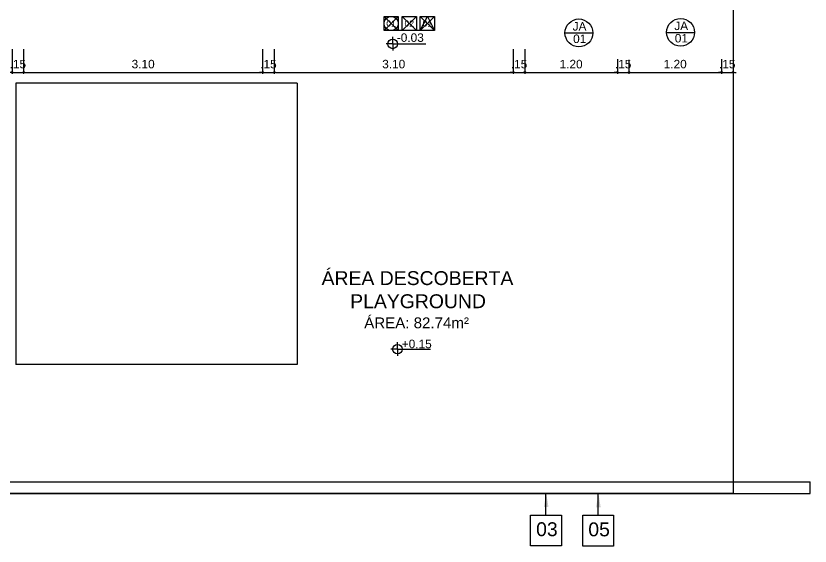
# Model space of a CAD drawing. Header units: millimetres. Extents: x 2125 to 3408, y 1171 to 1686.
# Drawn here: x 2931.75 to 2942.05, y 1518.95 to 1525.82 of the extents above; entities that cross this region are included whole.
import ezdxf
from ezdxf.enums import TextEntityAlignment as Align

# ---------------------------------------------------------------- set-up
doc = ezdxf.new("R2010")
doc.units = ezdxf.units.MM
for name, color, linetype in [('cotas', 7, 'Continuous'), ('LAYOUT', 7, 'Continuous'), ('PAREDE', 4, 'Continuous'), ('TEXTO01', 7, 'Continuous'), ('TEXTO02', 3, 'Continuous'), ('TEXTO03', 2, 'Continuous'), ('TEXTO_ESP_FORRO', 62, 'Continuous'), ('TEXTO_ESP_PAREDES', 10, 'Continuous'), ('TEXTO_ESP_PISO', 150, 'Continuous')]:
    doc.layers.add(name, color=color, linetype=linetype)
doc.styles.add('ARIAL', font='sanss___.ttf')
doc.styles.add('ROMANS', font='arial.ttf')
doc.styles.get("Standard").update_dxf_attribs({"font": 'arial.ttf'})
doc.styles.add('TEXTO1', font='swissko.ttf', dxfattribs={"width": 0.6, "height": 0.1})
doc.dimstyles.new('ESCALA75', dxfattribs={"dimtxt": 0.11, "dimasz": 0.02, "dimexe": 0.02, "dimexo": 0.04, "dimgap": 0.05, "dimtad": 1, "dimzin": 4, "dimdsep": 46, "dimtxsty": 'ROMANS', "dimblk1": 'PPC', "dimblk2": 'PPC', "dimsah": 1, "dimcen": 0.02, "dimclrd": 7, "dimclre": 7, "dimclrt": 3, "dimazin": 1, "dimtfac": 1, "dimtix": 1, "dimtmove": 0, "dimatfit": 3, "dimldrblk": 'PPC', "dimfxl": 0, "dimtolj": 1, "dimtzin": 12, "dimarcsym": 0})

# ---------------------------------------------------------------- blocks, each defined once
blk = doc.blocks.new('Esp_Pis_Par_For_Esc100')
at = {"layer": 'DEFPOINTS'}
for p, q in [((0, 0.37), (0.37, 0)), ((0.37, 0.37), (0, 0)), ((0.47, 0.37), (0.84, 0)), ((0.84, 0.37), (0.47, 0)), ((0.94, 0.37), (1.31, 0)), ((1.31, 0.37), (0.94, 0)), ((0.47, 0), (0.37, 0)), ((0.94, 0), (0.84, 0))]:
    blk.add_line(p, q, dxfattribs=at)
for points in [[(0.37, 0.37), (0.37, 0), (0, 0), (0, 0.37)], [(1.31, 0.37), (1.31, 0), (0.94, 0), (0.94, 0.37)]]:
    blk.add_lwpolyline(points, close=True, dxfattribs=at)
at = {"layer": 'TEXTO_ESP_FORRO'}
blk.add_lwpolyline([(0.94, 0), (1.125, 0.37), (1.31, 0)], close=True, dxfattribs=at)
at = {"layer": 'TEXTO_ESP_PAREDES'}
blk.add_lwpolyline([(0.84, 0.37), (0.84, 0), (0.47, 0), (0.47, 0.37)], close=True, dxfattribs=at)
at = {"layer": 'TEXTO_ESP_PISO'}
blk.add_circle((0.185, 0.185), 0.185, dxfattribs=at)
at = {"layer": 'TEXTO_ESP_FORRO', "color": 3, "linetype": 'ByBlock', "style": 'ARIAL', "text_generation_flag": 6}
blk.add_attdef('FOR', text='', height=0.16, rotation=180, dxfattribs=at).set_placement((1.125, 0.185), align=Align.MIDDLE_CENTER)
at = {"layer": 'TEXTO_ESP_PAREDES', "color": 3, "linetype": 'ByBlock', "ltscale": 0.0001, "style": 'ARIAL', "text_generation_flag": 6}
blk.add_attdef('PAR', text='', height=0.16, rotation=180, dxfattribs=at).set_placement((0.655, 0.185), align=Align.MIDDLE_CENTER)
at = {"layer": 'TEXTO_ESP_PISO', "color": 3, "linetype": 'ByBlock', "style": 'ARIAL', "text_generation_flag": 6}
blk.add_attdef('PIS', text='', height=0.16, rotation=180, dxfattribs=at).set_placement((0.185, 0.185), align=Align.MIDDLE_CENTER)
blk = doc.blocks.new('new block4')
at = {"layer": 'TEXTO01'}
h = blk.add_hatch(dxfattribs=at)
h.set_pattern_fill('ANGLE', color=256)
h.set_pattern_definition([(0, (-2260.456, -913.906), (0, 6.985), [5.08, -1.905]), (90, (-2260.456, -913.906), (-6.985, 4e-16), [5.08, -1.905])])
h.paths.add_polyline_path([(0, 0), (0, -0.062, 0.414214), (0.062, 0)])
h.paths.add_polyline_path([(0, 0), (0, 0.062, 0.414214), (-0.062, 0)])
for q in [(-0.086, 0), (0, 0.093), (0.429, 0), (0, -0.085)]:
    blk.add_line((0, 0), q, dxfattribs=at)
blk.add_circle((0, 0), 0.0624, dxfattribs=at)
blk = doc.blocks.new('PPC')
at = {"color": 2}
blk.add_circle((0, 0), 0.5, dxfattribs=at)
blk = doc.blocks.new('*D1021')
at = {"layer": 'cotas', "color": 7, "lineweight": -2, "transparency": 16777216}
for p, q in [((2931.697, 1525.392), (2931.697, 1525.072)), ((2931.847, 1525.392), (2931.847, 1525.072)), ((2931.677, 1525.092), (2931.657, 1525.092)), ((2931.697, 1525.092), (2931.847, 1525.092)), ((2931.867, 1525.092), (2931.887, 1525.092))]:
    blk.add_line(p, q, dxfattribs=at)
at = {"layer": 'DEFPOINTS', "color": 0, "transparency": 16777216}
for p in [(2931.697, 1525.642), (2931.847, 1525.642), (2931.847, 1525.092)]:
    blk.add_point(p, dxfattribs=at)
at = {"layer": 'cotas', "color": 7, "lineweight": -2, "transparency": 16777216, "xscale": 0.02, "yscale": 0.02, "zscale": 0.02}
blk.add_blockref('PPC', (2931.697, 1525.092), dxfattribs=at)
at = {"layer": 'cotas', "color": 7, "lineweight": -2, "transparency": 16777216, "xscale": 0.02, "yscale": 0.02, "zscale": 0.02, "rotation": 180}
blk.add_blockref('PPC', (2931.847, 1525.092), dxfattribs=at)
at = {"layer": 'cotas', "color": 3, "transparency": 16777216, "insert": (2931.772, 1525.199), "char_height": 0.11, "attachment_point": 5, "style": 'ROMANS'}
blk.add_mtext('\\A1;.15', dxfattribs=at)
blk = doc.blocks.new('*D1022')
at = {"layer": 'cotas', "color": 7, "lineweight": -2, "transparency": 16777216}
for p, q in [((2931.847, 1525.392), (2931.847, 1525.072)), ((2934.947, 1525.392), (2934.947, 1525.072)), ((2931.867, 1525.092), (2934.927, 1525.092))]:
    blk.add_line(p, q, dxfattribs=at)
at = {"layer": 'DEFPOINTS', "color": 0, "transparency": 16777216}
for p in [(2931.847, 1525.642), (2934.947, 1525.642), (2934.947, 1525.092)]:
    blk.add_point(p, dxfattribs=at)
at = {"layer": 'cotas', "color": 7, "lineweight": -2, "transparency": 16777216, "xscale": 0.02, "yscale": 0.02, "zscale": 0.02, "rotation": 180}
blk.add_blockref('PPC', (2931.847, 1525.092), dxfattribs=at)
at = {"layer": 'cotas', "color": 7, "lineweight": -2, "transparency": 16777216, "xscale": 0.02, "yscale": 0.02, "zscale": 0.02}
blk.add_blockref('PPC', (2934.947, 1525.092), dxfattribs=at)
at = {"layer": 'cotas', "color": 3, "transparency": 16777216, "insert": (2933.397, 1525.199), "char_height": 0.11, "attachment_point": 5, "style": 'ROMANS'}
blk.add_mtext('\\A1;3.10', dxfattribs=at)
blk = doc.blocks.new('*D1023')
at = {"layer": 'cotas', "color": 7, "lineweight": -2, "transparency": 16777216}
for p, q in [((2934.947, 1525.392), (2934.947, 1525.072)), ((2935.097, 1525.392), (2935.097, 1525.072)), ((2934.927, 1525.092), (2934.907, 1525.092)), ((2934.947, 1525.092), (2935.097, 1525.092)), ((2935.117, 1525.092), (2935.137, 1525.092))]:
    blk.add_line(p, q, dxfattribs=at)
at = {"layer": 'DEFPOINTS', "color": 0, "transparency": 16777216}
for p in [(2934.947, 1525.642), (2935.097, 1525.642), (2935.097, 1525.092)]:
    blk.add_point(p, dxfattribs=at)
at = {"layer": 'cotas', "color": 7, "lineweight": -2, "transparency": 16777216, "xscale": 0.02, "yscale": 0.02, "zscale": 0.02}
blk.add_blockref('PPC', (2934.947, 1525.092), dxfattribs=at)
at = {"layer": 'cotas', "color": 7, "lineweight": -2, "transparency": 16777216, "xscale": 0.02, "yscale": 0.02, "zscale": 0.02, "rotation": 180}
blk.add_blockref('PPC', (2935.097, 1525.092), dxfattribs=at)
at = {"layer": 'cotas', "color": 3, "transparency": 16777216, "insert": (2935.022, 1525.199), "char_height": 0.11, "attachment_point": 5, "style": 'ROMANS'}
blk.add_mtext('\\A1;.15', dxfattribs=at)
blk = doc.blocks.new('*D1024')
at = {"layer": 'cotas', "color": 7, "lineweight": -2, "transparency": 16777216}
for p, q in [((2935.097, 1525.392), (2935.097, 1525.072)), ((2938.197, 1525.392), (2938.197, 1525.072)), ((2935.117, 1525.092), (2938.177, 1525.092))]:
    blk.add_line(p, q, dxfattribs=at)
at = {"layer": 'DEFPOINTS', "color": 0, "transparency": 16777216}
for p in [(2935.097, 1525.642), (2938.197, 1525.492), (2938.197, 1525.092)]:
    blk.add_point(p, dxfattribs=at)
at = {"layer": 'cotas', "color": 7, "lineweight": -2, "transparency": 16777216, "xscale": 0.02, "yscale": 0.02, "zscale": 0.02, "rotation": 180}
blk.add_blockref('PPC', (2935.097, 1525.092), dxfattribs=at)
at = {"layer": 'cotas', "color": 7, "lineweight": -2, "transparency": 16777216, "xscale": 0.02, "yscale": 0.02, "zscale": 0.02}
blk.add_blockref('PPC', (2938.197, 1525.092), dxfattribs=at)
at = {"layer": 'cotas', "color": 3, "transparency": 16777216, "insert": (2936.647, 1525.199), "char_height": 0.11, "attachment_point": 5, "style": 'ROMANS'}
blk.add_mtext('\\A1;3.10', dxfattribs=at)
blk = doc.blocks.new('*D1025')
at = {"layer": 'cotas', "color": 7, "lineweight": -2, "transparency": 16777216}
for p, q in [((2938.197, 1525.392), (2938.197, 1525.072)), ((2938.347, 1525.392), (2938.347, 1525.072)), ((2938.177, 1525.092), (2938.157, 1525.092)), ((2938.197, 1525.092), (2938.347, 1525.092)), ((2938.367, 1525.092), (2938.387, 1525.092))]:
    blk.add_line(p, q, dxfattribs=at)
at = {"layer": 'DEFPOINTS', "color": 0, "transparency": 16777216}
for p in [(2938.197, 1525.492), (2938.347, 1525.509), (2938.347, 1525.092)]:
    blk.add_point(p, dxfattribs=at)
at = {"layer": 'cotas', "color": 7, "lineweight": -2, "transparency": 16777216, "xscale": 0.02, "yscale": 0.02, "zscale": 0.02}
blk.add_blockref('PPC', (2938.197, 1525.092), dxfattribs=at)
at = {"layer": 'cotas', "color": 7, "lineweight": -2, "transparency": 16777216, "xscale": 0.02, "yscale": 0.02, "zscale": 0.02, "rotation": 180}
blk.add_blockref('PPC', (2938.347, 1525.092), dxfattribs=at)
at = {"layer": 'cotas', "color": 3, "transparency": 16777216, "insert": (2938.272, 1525.199), "char_height": 0.11, "attachment_point": 5, "style": 'ROMANS'}
blk.add_mtext('\\A1;.15', dxfattribs=at)
blk = doc.blocks.new('*D1026')
at = {"layer": 'cotas', "color": 7, "lineweight": -2, "transparency": 16777216}
for p, q in [((2938.347, 1525.392), (2938.347, 1525.072)), ((2939.547, 1525.262), (2939.547, 1525.072)), ((2938.367, 1525.092), (2939.527, 1525.092))]:
    blk.add_line(p, q, dxfattribs=at)
at = {"layer": 'DEFPOINTS', "color": 0, "transparency": 16777216}
for p in [(2938.347, 1525.509), (2939.547, 1525.302), (2939.547, 1525.092)]:
    blk.add_point(p, dxfattribs=at)
at = {"layer": 'cotas', "color": 7, "lineweight": -2, "transparency": 16777216, "xscale": 0.02, "yscale": 0.02, "zscale": 0.02, "rotation": 180}
blk.add_blockref('PPC', (2938.347, 1525.092), dxfattribs=at)
at = {"layer": 'cotas', "color": 7, "lineweight": -2, "transparency": 16777216, "xscale": 0.02, "yscale": 0.02, "zscale": 0.02}
blk.add_blockref('PPC', (2939.547, 1525.092), dxfattribs=at)
at = {"layer": 'cotas', "color": 3, "transparency": 16777216, "insert": (2938.947, 1525.199), "char_height": 0.11, "attachment_point": 5, "style": 'ROMANS'}
blk.add_mtext('\\A1;1.20', dxfattribs=at)
blk = doc.blocks.new('*D1027')
at = {"layer": 'cotas', "color": 7, "lineweight": -2, "transparency": 16777216}
for p, q in [((2939.547, 1525.262), (2939.547, 1525.072)), ((2939.697, 1525.256), (2939.697, 1525.072)), ((2939.527, 1525.092), (2939.507, 1525.092)), ((2939.547, 1525.092), (2939.697, 1525.092)), ((2939.717, 1525.092), (2939.737, 1525.092))]:
    blk.add_line(p, q, dxfattribs=at)
at = {"layer": 'DEFPOINTS', "color": 0, "transparency": 16777216}
for p in [(2939.547, 1525.302), (2939.697, 1525.296), (2939.697, 1525.092)]:
    blk.add_point(p, dxfattribs=at)
at = {"layer": 'cotas', "color": 7, "lineweight": -2, "transparency": 16777216, "xscale": 0.02, "yscale": 0.02, "zscale": 0.02}
blk.add_blockref('PPC', (2939.547, 1525.092), dxfattribs=at)
at = {"layer": 'cotas', "color": 7, "lineweight": -2, "transparency": 16777216, "xscale": 0.02, "yscale": 0.02, "zscale": 0.02, "rotation": 180}
blk.add_blockref('PPC', (2939.697, 1525.092), dxfattribs=at)
at = {"layer": 'cotas', "color": 3, "transparency": 16777216, "insert": (2939.622, 1525.199), "char_height": 0.11, "attachment_point": 5, "style": 'ROMANS'}
blk.add_mtext('\\A1;.15', dxfattribs=at)
blk = doc.blocks.new('*D1028')
at = {"layer": 'cotas', "color": 7, "lineweight": -2, "transparency": 16777216}
for p, q in [((2939.697, 1525.256), (2939.697, 1525.072)), ((2940.897, 1525.262), (2940.897, 1525.072)), ((2939.717, 1525.092), (2940.877, 1525.092))]:
    blk.add_line(p, q, dxfattribs=at)
at = {"layer": 'DEFPOINTS', "color": 0, "transparency": 16777216}
for p in [(2939.697, 1525.296), (2940.897, 1525.302), (2940.897, 1525.092)]:
    blk.add_point(p, dxfattribs=at)
at = {"layer": 'cotas', "color": 7, "lineweight": -2, "transparency": 16777216, "xscale": 0.02, "yscale": 0.02, "zscale": 0.02, "rotation": 180}
blk.add_blockref('PPC', (2939.697, 1525.092), dxfattribs=at)
at = {"layer": 'cotas', "color": 7, "lineweight": -2, "transparency": 16777216, "xscale": 0.02, "yscale": 0.02, "zscale": 0.02}
blk.add_blockref('PPC', (2940.897, 1525.092), dxfattribs=at)
at = {"layer": 'cotas', "color": 3, "transparency": 16777216, "insert": (2940.297, 1525.199), "char_height": 0.11, "attachment_point": 5, "style": 'ROMANS'}
blk.add_mtext('\\A1;1.20', dxfattribs=at)
blk = doc.blocks.new('*D1029')
at = {"layer": 'cotas', "color": 7, "lineweight": -2, "transparency": 16777216}
for p, q in [((2940.897, 1525.262), (2940.897, 1525.072)), ((2941.047, 1525.268), (2941.047, 1525.072)), ((2940.877, 1525.092), (2940.857, 1525.092)), ((2940.897, 1525.092), (2941.047, 1525.092)), ((2941.067, 1525.092), (2941.087, 1525.092))]:
    blk.add_line(p, q, dxfattribs=at)
at = {"layer": 'DEFPOINTS', "color": 0, "transparency": 16777216}
for p in [(2940.897, 1525.302), (2941.047, 1525.308), (2941.047, 1525.092)]:
    blk.add_point(p, dxfattribs=at)
at = {"layer": 'cotas', "color": 7, "lineweight": -2, "transparency": 16777216, "xscale": 0.02, "yscale": 0.02, "zscale": 0.02}
blk.add_blockref('PPC', (2940.897, 1525.092), dxfattribs=at)
at = {"layer": 'cotas', "color": 7, "lineweight": -2, "transparency": 16777216, "xscale": 0.02, "yscale": 0.02, "zscale": 0.02, "rotation": 180}
blk.add_blockref('PPC', (2941.047, 1525.092), dxfattribs=at)
at = {"layer": 'cotas', "color": 3, "transparency": 16777216, "insert": (2940.972, 1525.199), "char_height": 0.11, "attachment_point": 5, "style": 'ROMANS'}
blk.add_mtext('\\A1;.15', dxfattribs=at)

msp = doc.modelspace()

# ---------------------------------------------------------------- linework, layer by layer
at = {"linetype": 'Continuous'}
for p, q in [((2931.7467, 1524.951), (2931.7467, 1521.301)), ((2935.3967, 1524.951), (2931.7467, 1524.951)), ((2935.3967, 1524.951), (2935.3967, 1521.301)), ((2935.3967, 1521.301), (2931.7467, 1521.301))]:
    msp.add_line(p, q, dxfattribs=at)
for p, q in [((2938.621, 1519.3491), (2938.621, 1519.631)), ((2939.2978, 1519.3469), (2939.2978, 1519.6287))]:
    msp.add_line(p, q)
msp.add_lwpolyline([(2909.9467, 1523.431), (2907.7936, 1523.431), (2907.7936, 1535.031), (2941.0467, 1535.031), (2941.0467, 1519.631), (2920.0967, 1519.631), (2920.0967, 1525.431), (2909.9467, 1525.431), (2909.9467, 1523.431)])
for points in [[(2938.421, 1519.3491), (2938.821, 1519.3491), (2938.821, 1518.9491), (2938.421, 1518.9491)], [(2939.0978, 1519.3469), (2939.4978, 1519.3469), (2939.4978, 1518.9469), (2939.0978, 1518.9469)]]:
    msp.add_lwpolyline(points, close=True)
at = {"layer": 'cotas'}
for p, q in [((2938.3467, 1525.0923), (2939.5467, 1525.0923)), ((2939.6967, 1525.0923), (2940.8967, 1525.0923))]:
    msp.add_line(p, q, dxfattribs=at)
at = {"layer": 'LAYOUT'}
for points in [[(2938.5942, 1519.4532), (2938.6242, 1519.6332), (2938.6542, 1519.4532)], [(2939.2711, 1519.451), (2939.3011, 1519.631), (2939.3311, 1519.451)]]:
    msp.add_solid(points, dxfattribs=at)
at = {"layer": 'PAREDE', "linetype": 'Continuous'}
for p, q in [((2929.2467, 1519.781), (2942.0467, 1519.781)), ((2929.0967, 1519.631), (2942.0467, 1519.631))]:
    msp.add_line(p, q, dxfattribs=at)
at = {"layer": 'PAREDE'}
msp.add_line((2942.0467, 1519.631), (2942.0467, 1519.781), dxfattribs=at)
at = {"layer": 'TEXTO01'}
for p, q in [((2938.8673, 1525.6043), (2939.2281, 1525.6043)), ((2940.1858, 1525.6112), (2940.5466, 1525.6112))]:
    msp.add_line(p, q, dxfattribs=at)
for centre in [(2939.0477, 1525.6043), (2940.3662, 1525.6112)]:
    msp.add_circle(centre, 0.1804, dxfattribs=at)

# ---------------------------------------------------------------- block references
for p in [(2936.6334, 1525.4616), (2936.6953, 1521.5016)]:
    msp.add_blockref('new block4', p, dxfattribs=at)
at = {"layer": 'TEXTO02', "xscale": 0.5, "yscale": 0.5, "zscale": 0.5}
msp.add_blockref('Esp_Pis_Par_For_Esc100', (2936.5209, 1525.6339), dxfattribs=at).add_auto_attribs({'PIS': '01', 'PAR': '02', 'FOR': '01'})

# ---------------------------------------------------------------- texts
at = {"layer": 'cotas', "ltscale": 0.0001, "char_height": 0.11, "width": 0.503613, "attachment_point": 1, "style": 'TEXTO1'}
for s, insert in [('\\pi0.08703;{\\fSansSerif|b0|i0|c2|p2;\\W1;-0.03}', (2936.5996, 1525.5979)), ('\\pi0.06779;{\\fSansSerif|b0|i0|c2|p2;\\W1;+0.15}', (2936.6833, 1521.6244))]:
    msp.add_mtext(s, dxfattribs=dict(at, insert=insert))
at = {"layer": 'TEXTO01', "ltscale": 0.0001, "char_height": 0.11, "width": 0.330365, "attachment_point": 1, "style": 'TEXTO1'}
for s, insert in [('{\\fSansSerif|b0|i0|c2|p2;\\W1;JA}', (2938.9666, 1525.7438)), ('{\\fSansSerif|b0|i0|c2|p2;\\W1;JA}', (2940.2851, 1525.7507)), ('{\\fSansSerif|b0|i0|c2|p2;\\W1;01}', (2938.9733, 1525.5832)), ('{\\fSansSerif|b0|i0|c2|p2;\\W1;01}', (2940.2919, 1525.5901))]:
    msp.add_mtext(s, dxfattribs=dict(at, insert=insert))
at = {"layer": 'TEXTO02', "ltscale": 0.0001, "char_height": 0.18, "attachment_point": 1}
for s, insert in [('03', (2938.4935, 1519.2562)), ('05', (2939.1703, 1519.254))]:
    msp.add_mtext(s, dxfattribs=dict(at, insert=insert))
at = {"layer": 'TEXTO03', "ltscale": 0.0001, "insert": (2935.132, 1522.5134), "char_height": 0.12, "width": 3.592802, "attachment_point": 1, "style": 'TEXTO1'}
msp.add_mtext('\\pi0.57912;{\\fSansSerif|b0|i0|c2|p2;\\H1.5x;\\W1;\\C2;ÁREA DESCOBERTA \\P\\pi0.9501;PLAYGROUND\\P\\pi1.132;\\H0.77777x;\\C3;ÁREA: 82.74m²}', dxfattribs=at)

# ---------------------------------------------------------------- dimensions: what is measured, and where the dimension line sits
at = {"layer": 'cotas'}
for base, p1, p2, picture, middle in [((2931.8467, 1525.0924), (2931.6967, 1525.6423), (2931.8467, 1525.6423), '*D1021', (2931.7717, 1525.1986)), ((2934.9467, 1525.0924), (2931.8467, 1525.6423), (2934.9467, 1525.6423), '*D1022', (2933.3967, 1525.1986)), ((2935.0967, 1525.0924), (2934.9467, 1525.6423), (2935.0967, 1525.6423), '*D1023', (2935.0217, 1525.1986)), ((2938.1967, 1525.0924), (2935.0967, 1525.6423), (2938.1967, 1525.4923), '*D1024', (2936.6467, 1525.1986)), ((2938.3467, 1525.0924), (2938.1967, 1525.4923), (2938.3467, 1525.5085), '*D1025', (2938.2717, 1525.1986)), ((2939.5467, 1525.0924), (2938.3467, 1525.5085), (2939.5467, 1525.3017), '*D1026', (2938.9467, 1525.1986)), ((2939.6967, 1525.0924), (2939.5467, 1525.3017), (2939.6967, 1525.2956), '*D1027', (2939.6217, 1525.1986)), ((2940.8967, 1525.0924), (2939.6967, 1525.2956), (2940.8967, 1525.3017), '*D1028', (2940.2967, 1525.1986)), ((2941.0467, 1525.0924), (2940.8967, 1525.3017), (2941.0467, 1525.3078), '*D1029', (2940.9717, 1525.1986))]:
    dim = msp.add_linear_dim(base=base, p1=p1, p2=p2, dimstyle='ESCALA75', override={"dimtmove": 1}, dxfattribs=at)
    dim.commit()
    dim.dimension.update_dxf_attribs({"geometry": picture, "text_midpoint": middle})

doc.saveas('drawing.dxf')
